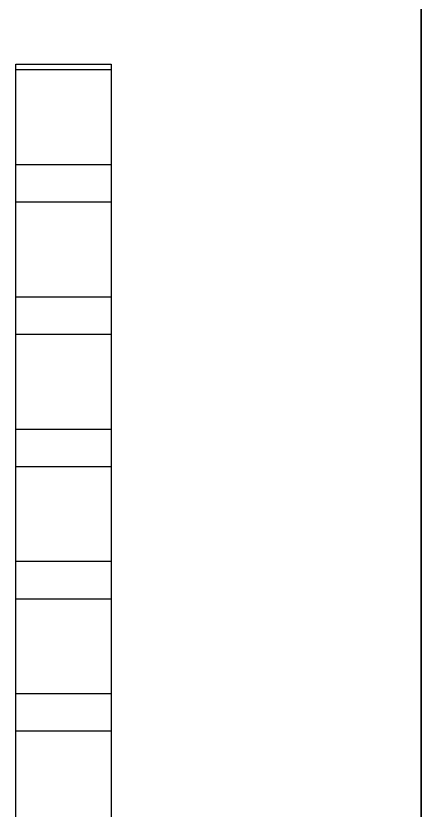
# Model space of a CAD drawing. Extents: x 430 to 1632, y -19 to 271.
# Drawn here: x 561.81 to 570.5, y 218.01 to 235.01 of the extents above; entities that cross this region are included whole.
import ezdxf

# ---------------------------------------------------------------- set-up
doc = ezdxf.new("R2010")
doc.units = 0
doc.header["$LTSCALE"] = 5
doc.header["$MEASUREMENT"] = 0
doc.layers.get('0').update_dxf_attribs({"linetype": 'CONTINUOUS'})

msp = doc.modelspace()

# ---------------------------------------------------------------- linework, layer by layer
at = {"linetype": 'Continuous'}
for p, q in [((570.496, 249.49), (570.496, 177.546)), ((561.815, 203.446), (561.815, 233.979)), ((561.815, 233.979), (563.854, 233.979)), ((563.854, 233.979), (563.854, 203.446)), ((561.815, 233.866), (563.854, 233.866)), ((563.854, 231.827), (561.815, 231.827)), ((561.815, 231.034), (563.854, 231.034)), ((563.854, 228.994), (561.815, 228.994)), ((561.815, 228.201), (563.854, 228.201)), ((563.854, 226.162), (561.815, 226.162)), ((561.815, 225.369), (563.854, 225.369)), ((563.854, 223.329), (561.815, 223.329)), ((561.815, 222.536), (563.854, 222.536)), ((563.854, 220.497), (561.815, 220.497)), ((561.815, 219.704), (563.854, 219.704))]:
    msp.add_line(p, q, dxfattribs=at)
msp.add_line((570.496, 177.561), (570.496, 248.992))

doc.saveas('drawing.dxf')
